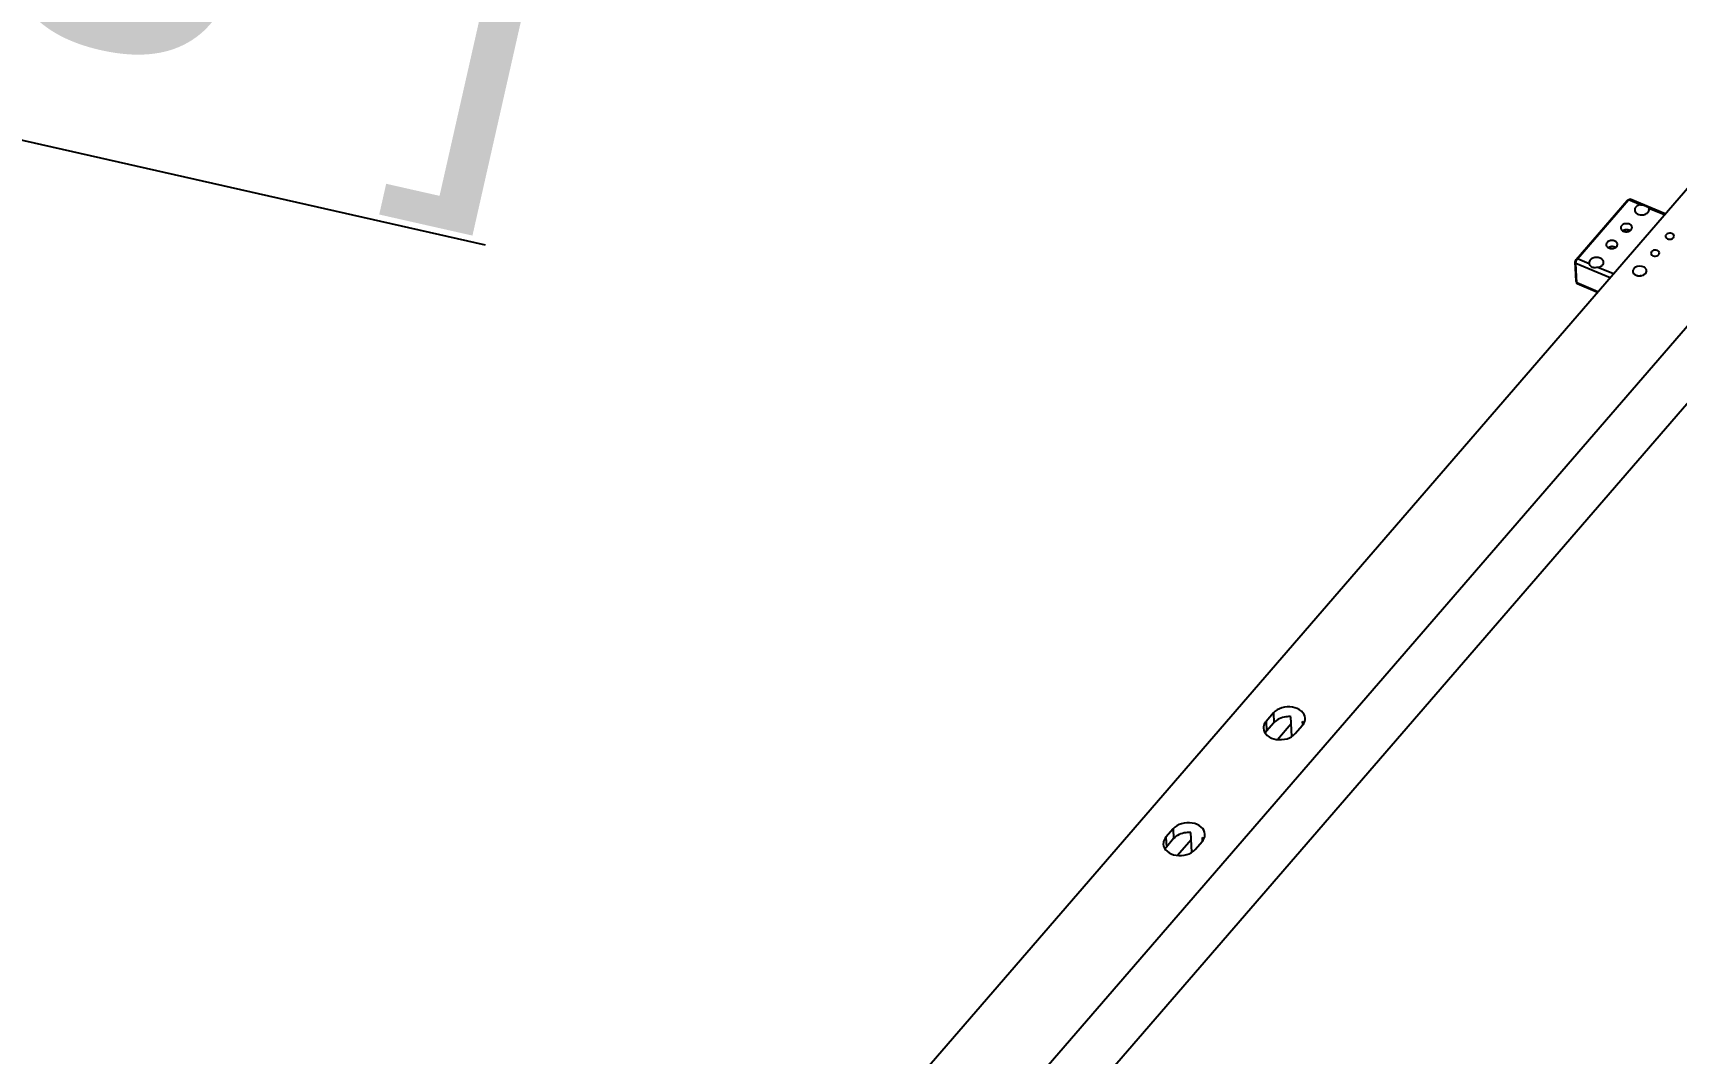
# Model space of a CAD drawing. Header units: millimetres. Extents: x 710 to 26878, y 589 to 5187.
# Drawn here: x 12356.5 to 12595.1, y 1240.2 to 1388.4 of the extents above; entities that cross this region are included whole.
import ezdxf

# ---------------------------------------------------------------- set-up
doc = ezdxf.new("R2010")
doc.units = ezdxf.units.MM
doc.layers.add('02___PRT_ALL_AXES', color=7, linetype='Continuous')
doc.styles.get("Standard").update_dxf_attribs({"font": 'arial.ttf'})
doc.dimstyles.new('ISO-25', dxfattribs={"dimtxt": 50, "dimasz": 50, "dimexe": 1.25, "dimexo": 0.625, "dimtad": 1, "dimtxsty": 'Standard', "dimcen": 2.5, "dimadec": 0, "dimazin": 0, "dimtfac": 1, "dimtmove": 0, "dimatfit": 3, "dimfxl": 1, "dimarcsym": 0})

# ---------------------------------------------------------------- blocks, each defined once
blk = doc.blocks.new('*D145')
at = {"color": 0, "lineweight": -2, "transparency": 16777216}
for p, q in [((11954.53, 1463.33), (11905.76, 1474.36)), ((12003.29, 1452.31), (12011.1, 1450.54)), ((12422.23, 1357.59), (12059.87, 1439.52))]:
    blk.add_line(p, q, dxfattribs=at)
at = {"color": 0, "transparency": 16777216}
for points in [[(11956.36, 1471.46), (11952.69, 1455.21), (12003.29, 1452.31)], [(12061.7, 1447.65), (12058.03, 1431.39), (12011.1, 1450.54)]]:
    blk.add_solid(points, dxfattribs=at)
at = {"layer": 'Defpoints', "color": 0, "transparency": 16777216}
for p in [(12003.29, 1452.31), (12011.1, 1450.54)]:
    blk.add_point(p, dxfattribs=at)
at = {"color": 0, "transparency": 16777216, "insert": (12272.82, 1425.7), "char_height": 50, "attachment_point": 5, "rotation": 347.2603}
blk.add_mtext('∅8 [∅3/8"]', dxfattribs=at)

msp = doc.modelspace()

# ---------------------------------------------------------------- linework, layer by layer
at = {"color": 7, "linetype": 'Continuous'}
for p, q in [((12433.8866, 1177.4059), (12611.7682, 1383.209)), ((12624.4875, 1377.899), (12446.6059, 1172.096)), ((12580.6199, 1355.5063), (12588.0261, 1364.075)), ((12580.8236, 1355.5946), (12588.2298, 1364.1633)), ((12588.0261, 1364.075), (12588.2298, 1364.1633)), ((12588.0824, 1364.1229), (12588.3423, 1364.2591)), ((12589.9385, 1363.45), (12588.2298, 1364.1633)), ((12593.5541, 1362.1358), (12588.4391, 1364.2711)), ((12587.8209, 1359.5487), (12587.4654, 1359.6971)), ((12587.9878, 1359.8289), (12587.874, 1359.8236)), ((12580.6199, 1355.5063), (12580.8236, 1355.5946)), ((12582.5323, 1354.8812), (12580.8236, 1355.5946)), ((12585.8717, 1357.3807), (12585.758, 1357.3753)), ((12580.6296, 1352.3478), (12580.496, 1355.1765)), ((12580.496, 1355.1765), (12580.5757, 1354.935)), ((12580.7093, 1352.1063), (12580.5757, 1354.935)), ((12585.5392, 1352.8629), (12580.5757, 1354.935)), ((12588.8221, 1353.7769), (12588.8467, 1353.7831)), ((12588.8474, 1353.7737), (12588.8221, 1353.7769)), ((12588.8254, 1353.7454), (12588.8497, 1353.7524)), ((12588.851, 1353.743), (12588.8254, 1353.7454)), ((12588.8307, 1353.7142), (12588.8545, 1353.7219)), ((12588.8564, 1353.7126), (12588.8307, 1353.7142)), ((12588.8379, 1353.6832), (12588.8613, 1353.6916)), ((12588.8637, 1353.6824), (12588.8379, 1353.6832)), ((12588.8471, 1353.6524), (12588.8699, 1353.6616)), ((12588.8729, 1353.6524), (12588.8471, 1353.6524)), ((12588.8581, 1353.6221), (12588.8804, 1353.6319)), ((12588.884, 1353.6229), (12588.8581, 1353.6221)), ((12588.871, 1353.5921), (12588.8927, 1353.6026)), ((12588.8969, 1353.5937), (12588.871, 1353.5921)), ((12588.8858, 1353.5627), (12588.9068, 1353.5738)), ((12588.9115, 1353.565), (12588.8858, 1353.5627)), ((12588.9024, 1353.5337), (12588.9227, 1353.5455)), ((12588.928, 1353.5369), (12588.9024, 1353.5337)), ((12588.9207, 1353.5053), (12588.9404, 1353.5177)), ((12588.9462, 1353.5093), (12588.9207, 1353.5053)), ((12589.0666, 1353.3503), (12589.0812, 1353.3657)), ((12589.0899, 1353.3587), (12589.0666, 1353.3503)), ((12589.0963, 1353.3274), (12589.11, 1353.3433)), ((12589.1192, 1353.3366), (12589.0963, 1353.3274)), ((12589.1276, 1353.3055), (12589.1403, 1353.3218)), ((12589.1499, 1353.3154), (12589.1276, 1353.3055)), ((12589.5038, 1353.1485), (12589.5058, 1353.1668)), ((12589.5184, 1353.1639), (12589.5038, 1353.1485)), ((12589.5462, 1353.1396), (12589.5471, 1353.1579)), ((12589.944, 1353.1209), (12589.9349, 1353.1378)), ((12589.9482, 1353.139), (12589.944, 1353.1209)), ((12589.9884, 1353.1257), (12589.9782, 1353.1423)), ((12589.9915, 1353.1439), (12589.9884, 1353.1257)), ((12590.3656, 1353.228), (12590.3472, 1353.2403)), ((12590.3587, 1353.2454), (12590.3656, 1353.228)), ((12590.4036, 1353.2455), (12590.3844, 1353.2573)), ((12590.3956, 1353.2627), (12590.4036, 1353.2455)), ((12590.6729, 1353.4631), (12590.6897, 1353.4496)), ((12590.7142, 1353.4766), (12590.6894, 1353.4814)), ((12590.6965, 1353.4896), (12590.7142, 1353.4766)), ((12590.8619, 1353.7758), (12590.8363, 1353.7726)), ((12590.8379, 1353.782), (12590.8619, 1353.7758)), ((12590.8664, 1353.8073), (12590.8409, 1353.8034)), ((12590.842, 1353.8128), (12590.8664, 1353.8073)), ((12590.8689, 1353.8389), (12590.8437, 1353.8342)), ((12590.8441, 1353.8437), (12590.8689, 1353.8389)), ((12590.8444, 1353.8745), (12590.8694, 1353.8705)), ((12590.8694, 1353.8705), (12590.8445, 1353.865)), ((12580.6358, 1352.3088), (12580.6296, 1352.3478)), ((12580.6296, 1352.3478), (12580.7093, 1352.1063)), ((12580.6358, 1352.3088), (12580.7217, 1352.0283)), ((12580.7217, 1352.0283), (12580.7093, 1352.1063)), ((12583.778, 1350.8252), (12580.7093, 1352.1063)), ((12583.6984, 1350.7331), (12580.7812, 1351.9509)), ((12476.4958, 1195.4907), (12598.5376, 1336.6889)), ((12536.6556, 1289.6309), (12535.5975, 1288.4068)), ((12536.6556, 1289.6309), (12536.7223, 1288.2166)), ((12539.3411, 1286.2349), (12539.2064, 1289.088)), ((12535.5975, 1288.4068), (12535.6643, 1286.9925)), ((12536.7223, 1288.2166), (12535.6643, 1286.9925)), ((12537.2697, 1285.7999), (12539.2533, 1288.0948)), ((12539.8373, 1286.6368), (12540.8953, 1287.861)), ((12540.9244, 1287.9126), (12540.9023, 1288.38)), ((12522.1076, 1272.7995), (12521.0496, 1271.5753)), ((12522.1076, 1272.7995), (12522.1744, 1271.3851)), ((12524.7932, 1269.4035), (12524.6585, 1272.2565)), ((12521.0496, 1271.5753), (12521.1164, 1270.161)), ((12522.1744, 1271.3851), (12521.1164, 1270.161)), ((12522.7218, 1268.9684), (12524.7054, 1271.2633)), ((12525.2894, 1269.8054), (12526.3474, 1271.0295)), ((12526.3764, 1271.0811), (12526.3544, 1271.5485))]:
    msp.add_line(p, q, dxfattribs=at)
for centre, radius, start, end in [((12587.9852, 1358.6691), 1.1598, 95.497787, 95.820746), ((12587.9859, 1358.6646), 1.1643, 89.354006, 89.910371), ((12585.8691, 1356.2209), 1.1598, 95.497787, 95.820746), ((12585.8699, 1356.2164), 1.1643, 89.354006, 89.910371), ((12589.3445, 1353.8158), 0.4989, 182.70362, 183.760881), ((12589.3458, 1353.816), 0.5002, 184.849196, 187.296388), ((12589.3499, 1353.8165), 0.5044, 188.380926, 190.814669), ((12589.3568, 1353.8179), 0.5114, 191.891196, 194.302671), ((12589.3663, 1353.8205), 0.5212, 195.367379, 197.748415), ((12589.3783, 1353.8245), 0.5339, 198.797839, 201.141111), ((12589.3927, 1353.8302), 0.5493, 202.172201, 204.471382), ((12589.4067, 1353.8367), 0.5647, 205.478606, 206.836117), ((12589.4127, 1353.8397), 0.5715, 206.83527, 207.727763), ((12589.4275, 1353.8477), 0.5883, 208.718596, 210.914987), ((12589.4475, 1353.8599), 0.6118, 211.877603, 214.017516), ((12589.4689, 1353.8746), 0.6377, 214.954464, 217.035923), ((12589.5864, 1353.9862), 0.8002, 229.058971, 230.848159), ((12589.61, 1354.0157), 0.8379, 231.629795, 233.36487), ((12589.6331, 1354.047), 0.8768, 234.122975, 235.806327), ((12589.6552, 1354.0801), 0.9167, 236.542024, 238.176266), ((12589.6763, 1354.1146), 0.9571, 238.890759, 240.478659), ((12589.6962, 1354.1501), 0.9978, 241.173206, 242.717627), ((12589.7719, 1354.3302), 1.1934, 251.737729, 253.108402), ((12589.7819, 1354.3638), 1.2285, 253.710385, 255.054843), ((12589.7903, 1354.3956), 1.2614, 255.645804, 256.966769), ((12589.797, 1354.4253), 1.2918, 257.547902, 258.848035), ((12589.8022, 1354.4525), 1.3195, 259.420508, 260.702407), ((12589.8117, 1354.5465), 1.414, 273.773578, 274.997674), ((12589.8121, 1354.5422), 1.4098, 275.541558, 276.026988), ((12589.8124, 1354.5395), 1.4071, 276.026894, 276.76898), ((12589.8135, 1354.5309), 1.3983, 277.314312, 278.54755), ((12589.8156, 1354.5173), 1.3846, 279.09621, 280.337567), ((12589.8573, 1354.3704), 1.2317, 290.168765, 291.510869), ((12589.8703, 1354.3381), 1.1968, 292.111749, 293.479806), ((12589.8841, 1354.3067), 1.1626, 294.093718, 295.220094), ((12589.8896, 1354.2949), 1.1495, 295.2217, 295.492133), ((12589.9018, 1354.27), 1.1218, 296.115976, 297.544323), ((12589.9202, 1354.2352), 1.0825, 298.185343, 299.648132), ((12589.9403, 1354.2004), 1.0423, 300.305082, 301.805227), ((12589.9619, 1354.166), 1.0017, 302.479407, 304.019838), ((12590.0341, 1354.069), 0.8806, 309.372053, 311.050611), ((12590.0599, 1354.0397), 0.8416, 311.806532, 313.536572), ((12590.0862, 1354.0125), 0.8037, 314.315921, 316.099859), ((12590.1066, 1353.993), 0.7755, 316.907988, 317.516961), ((12590.1157, 1353.9846), 0.7632, 317.515325, 318.746385), ((12590.1389, 1353.9646), 0.7325, 319.572726, 321.470426), ((12590.1648, 1353.9444), 0.6997, 322.325536, 324.282221), ((12590.3098, 1353.8689), 0.5352, 343.94598, 346.285308), ((12590.3224, 1353.8659), 0.5223, 347.333109, 349.710848), ((12590.3299, 1353.8645), 0.5146, 350.776383, 351.229837), ((12590.333, 1353.8641), 0.5116, 351.228476, 353.184059), ((12590.3396, 1353.8633), 0.5049, 354.25872, 356.690713), ((12590.3457, 1353.8631), 0.4988, 1.309148, 2.703581), ((12590.344, 1353.8631), 0.5005, 357.774659, 0.220964)]:
    msp.add_arc(centre, radius, start, end, dxfattribs=at)
for points, knots in [([(12588.0261, 1364.075), (12588.0307, 1364.0803), (12588.0474, 1364.0984), (12588.0667, 1364.1147), (12588.0824, 1364.1229)], [0, 0, 0, 0, 0.28425952, 1, 1, 1, 1]), ([(12588.2298, 1364.1633), (12588.239, 1364.174), (12588.2724, 1364.2102), (12588.311, 1364.2427), (12588.3423, 1364.2591)], [0, 0, 0, 0, 0.28454662, 1, 1, 1, 1]), ([(12588.3423, 1364.2591), (12588.3509, 1364.2636), (12588.3808, 1364.2772), (12588.4175, 1364.2801), (12588.4391, 1364.2711)], [0, 0, 0, 0, 0.29390577, 1, 1, 1, 1]), ([(12587.8675, 1359.8229), (12587.8251, 1359.8186), (12587.6636, 1359.7932), (12587.5064, 1359.7319), (12587.4056, 1359.6652)], [0, 0, 0, 0, 0.26059901, 1, 1, 1, 1]), ([(12588.4699, 1359.7149), (12588.4358, 1359.7332), (12588.2873, 1359.7998), (12588.1227, 1359.8275), (12587.9991, 1359.8289)], [0, 0, 0, 0, 0.2386502, 1, 1, 1, 1]), ([(12580.496, 1355.1765), (12580.4948, 1355.203), (12580.5014, 1355.2612), (12580.5353, 1355.3755), (12580.5798, 1355.4599), (12580.6199, 1355.5063)], [0, 0, 0, 0, 0.22246096, 0.48559547, 1, 1, 1, 1]), ([(12580.5757, 1354.935), (12580.5732, 1354.988), (12580.5865, 1355.1044), (12580.6377, 1355.2781), (12580.7162, 1355.4473), (12580.7853, 1355.5504), (12580.8236, 1355.5946)], [0, 0, 0, 0, 0.2220414, 0.48469536, 0.75548733, 1, 1, 1, 1]), ([(12585.7515, 1357.3747), (12585.7091, 1357.3704), (12585.5475, 1357.3449), (12585.3904, 1357.2837), (12585.2895, 1357.217)], [0, 0, 0, 0, 0.26059901, 1, 1, 1, 1]), ([(12586.3539, 1357.2667), (12586.3197, 1357.285), (12586.1712, 1357.3515), (12586.0066, 1357.3792), (12585.883, 1357.3806)], [0, 0, 0, 0, 0.2386502, 1, 1, 1, 1]), ([(12580.7812, 1351.9509), (12580.7673, 1351.9567), (12580.7405, 1351.9794), (12580.727, 1352.0108), (12580.7217, 1352.0283)], [0, 0, 0, 0, 0.4510447, 1, 1, 1, 1]), ([(12541.2727, 1288.8639), (12541.2545, 1289.2501), (12540.7479, 1290.0825), (12539.3874, 1290.5774), (12537.8878, 1290.4968), (12536.9632, 1289.9869), (12536.6556, 1289.6309)], [0, 0, 0, 0, 0.20830594, 0.46519412, 0.74654448, 1, 1, 1, 1]), ([(12539.2064, 1289.088), (12538.9666, 1289.1073), (12538.0771, 1289.0897), (12537.1493, 1288.7106), (12536.7223, 1288.2166)], [0, 0, 0, 0, 0.26925521, 1, 1, 1, 1]), ([(12540.8953, 1287.861), (12540.9586, 1287.9342), (12541.1744, 1288.2246), (12541.2851, 1288.599), (12541.2727, 1288.8639)], [0, 0, 0, 0, 0.2673484, 1, 1, 1, 1]), ([(12535.5975, 1288.4068), (12535.5342, 1288.3336), (12535.3185, 1288.0432), (12535.2077, 1287.6688), (12535.2202, 1287.4039)], [0, 0, 0, 0, 0.2673484, 1, 1, 1, 1]), ([(12535.2202, 1287.4039), (12535.2384, 1287.0176), (12535.7449, 1286.1853), (12537.1054, 1285.6903), (12538.6051, 1285.7709), (12539.5296, 1286.2809), (12539.8373, 1286.6368)], [0, 0, 0, 0, 0.20830594, 0.46519412, 0.74654448, 1, 1, 1, 1]), ([(12526.7247, 1272.0324), (12526.7065, 1272.4187), (12526.2, 1273.251), (12524.8395, 1273.746), (12523.3399, 1273.6654), (12522.4153, 1273.1554), (12522.1076, 1272.7995)], [0, 0, 0, 0, 0.20830594, 0.46519412, 0.74654448, 1, 1, 1, 1]), ([(12524.6585, 1272.2565), (12524.4186, 1272.2758), (12523.5291, 1272.2583), (12522.6014, 1271.8791), (12522.1744, 1271.3851)], [0, 0, 0, 0, 0.26925521, 1, 1, 1, 1]), ([(12526.3474, 1271.0295), (12526.4107, 1271.1027), (12526.6264, 1271.3931), (12526.7372, 1271.7675), (12526.7247, 1272.0324)], [0, 0, 0, 0, 0.2673484, 1, 1, 1, 1]), ([(12521.0496, 1271.5753), (12520.9863, 1271.5021), (12520.7705, 1271.2117), (12520.6598, 1270.8373), (12520.6723, 1270.5724)], [0, 0, 0, 0, 0.2673484, 1, 1, 1, 1]), ([(12520.6723, 1270.5724), (12520.6905, 1270.1862), (12521.197, 1269.3538), (12522.5575, 1268.8589), (12524.0571, 1268.9395), (12524.9817, 1269.4494), (12525.2894, 1269.8054)], [0, 0, 0, 0, 0.20830594, 0.46519412, 0.74654448, 1, 1, 1, 1])]:
    msp.add_open_spline(points, degree=3, knots=knots, dxfattribs=at)
for points in [[(12535.6643, 1286.9925), (12535.5848, 1286.9006), (12535.514, 1286.8001), (12535.456, 1286.6933)], [(12541.0844, 1288.1641), (12541.03, 1288.241), (12540.9687, 1288.3132), (12540.9023, 1288.38)], [(12521.1164, 1270.161), (12521.0369, 1270.0691), (12520.9661, 1269.9686), (12520.9081, 1269.8618)], [(12526.5364, 1271.3326), (12526.4821, 1271.4095), (12526.4207, 1271.4818), (12526.3544, 1271.5485)]]:
    msp.add_open_spline(points, degree=3, dxfattribs=at)
at = {"layer": '02___PRT_ALL_AXES', "color": 7, "linetype": 'Continuous'}
for p, q in [((12591.2137, 1362.7803), (12591.1848, 1362.9297)), ((12593.4301, 1361.9924), (12591.1848, 1362.9297)), ((12582.5034, 1355.0306), (12582.5323, 1354.8812)), ((12586.0238, 1353.4236), (12583.7785, 1354.361))]:
    msp.add_line(p, q, dxfattribs=at)
for centre, radius, start, end in [((12589.3436, 1353.8161), 0.498, 177.592556, 182.732211), ((12589.3458, 1353.8159), 0.5002, 171.15205, 177.587429), ((12589.3485, 1353.8164), 0.5029, 182.744166, 191.249521), ((12589.3602, 1353.8136), 0.5148, 166.761286, 171.143102), ((12589.363, 1353.8193), 0.5177, 191.252758, 198.452203), ((12589.3977, 1353.8042), 0.5534, 158.012063, 166.699688), ((12589.3869, 1353.8275), 0.543, 198.471295, 206.91711), ((12589.7062, 1353.5452), 0.9624, 125.129941, 127.527479), ((12589.7915, 1354.4009), 1.2667, 256.960488, 258.8102), ((12589.8966, 1354.2779), 1.1312, 294.196163, 296.197562), ((12590.025, 1353.5824), 0.9358, 57.729329, 59.984855), ((12590.1307, 1353.7242), 0.7586, 45.062425, 47.923574), ((12590.1605, 1353.7539), 0.7166, 40.803839, 45.075628), ((12590.3014, 1353.8506), 0.545, 21.496734, 24.960553), ((12590.3135, 1353.8553), 0.532, 17.9648, 21.496191), ((12590.3285, 1353.86), 0.5163, 10.612977, 17.980912), ((12590.3307, 1353.8652), 0.514, 347.061968, 351.14525), ((12590.3421, 1353.8626), 0.5025, 2.741881, 10.606479), ((12590.3447, 1353.863), 0.4998, 351.149871, 358.835704), ((12590.3464, 1353.8629), 0.4981, 358.841957, 2.731976)]:
    msp.add_arc(centre, radius, start, end, dxfattribs=at)
for points, knots in [([(12589.2745, 1363.1025), (12589.2227, 1363.0425), (12589.1391, 1362.9104), (12589.1126, 1362.7548), (12589.1161, 1362.6813)], [0, 0, 0, 0, 0.51853254, 1, 1, 1, 1]), ([(12589.1161, 1362.6813), (12589.1198, 1362.6019), (12589.1677, 1362.4363), (12589.3411, 1362.2316), (12589.5921, 1362.0809), (12589.8957, 1361.9945), (12590.2251, 1361.9794), (12590.6379, 1362.0509), (12590.926, 1362.2096), (12591.0552, 1362.3591)], [0, 0, 0, 0, 0.10103961, 0.21092869, 0.33371101, 0.46798496, 0.60861607, 0.74872819, 1, 1, 1, 1]), ([(12589.9385, 1363.45), (12589.8715, 1363.4379), (12589.6274, 1363.3764), (12589.395, 1363.2418), (12589.2745, 1363.1025)], [0, 0, 0, 0, 0.27001258, 1, 1, 1, 1]), ([(12589.9385, 1363.45), (12590.0718, 1363.4739), (12590.2815, 1363.4531), (12590.5384, 1363.3758), (12590.7186, 1363.3067), (12590.8796, 1363.2346), (12591.0163, 1363.1559), (12591.1245, 1363.0575), (12591.1695, 1362.9737), (12591.1848, 1362.9297)], [0, 0, 0, 0, 0.28641113, 0.43041055, 0.56890615, 0.69428466, 0.80343928, 0.90142372, 1, 1, 1, 1]), ([(12591.0552, 1362.3591), (12591.1071, 1362.4191), (12591.1907, 1362.5512), (12591.2172, 1362.7068), (12591.2137, 1362.7803)], [0, 0, 0, 0, 0.5185327, 1, 1, 1, 1]), ([(12587.217, 1360.4216), (12587.1763, 1360.3745), (12587.1106, 1360.2707), (12587.0898, 1360.1484), (12587.0925, 1360.0907)], [0, 0, 0, 0, 0.51854118, 1, 1, 1, 1]), ([(12587.0925, 1360.0907), (12587.0954, 1360.0283), (12587.1331, 1359.8982), (12587.2693, 1359.7374), (12587.4665, 1359.6189), (12587.7051, 1359.5511), (12587.9638, 1359.5392), (12588.2882, 1359.5954), (12588.5146, 1359.7201), (12588.6161, 1359.8375)], [0, 0, 0, 0, 0.10103983, 0.21092981, 0.33371124, 0.46798543, 0.6086167, 0.74872871, 1, 1, 1, 1]), ([(12588.7406, 1360.1685), (12588.7377, 1360.2308), (12588.7001, 1360.3609), (12588.5638, 1360.5218), (12588.3667, 1360.6402), (12588.128, 1360.7081), (12587.8693, 1360.72), (12587.5449, 1360.6637), (12587.3185, 1360.5391), (12587.217, 1360.4216)], [0, 0, 0, 0, 0.10103983, 0.21092981, 0.33371124, 0.46798543, 0.6086167, 0.74872871, 1, 1, 1, 1]), ([(12588.6161, 1359.8375), (12588.6568, 1359.8846), (12588.7226, 1359.9885), (12588.7434, 1360.1107), (12588.7406, 1360.1685)], [0, 0, 0, 0, 0.51854118, 1, 1, 1, 1]), ([(12585.1009, 1357.9734), (12585.0602, 1357.9263), (12584.9945, 1357.8224), (12584.9737, 1357.7002), (12584.9764, 1357.6424)], [0, 0, 0, 0, 0.51854118, 1, 1, 1, 1]), ([(12586.6246, 1357.7203), (12586.6216, 1357.7826), (12586.584, 1357.9127), (12586.4477, 1358.0736), (12586.2506, 1358.192), (12586.012, 1358.2599), (12585.7532, 1358.2718), (12585.4289, 1358.2155), (12585.2025, 1358.0909), (12585.1009, 1357.9734)], [0, 0, 0, 0, 0.10103983, 0.21092981, 0.33371124, 0.46798543, 0.6086167, 0.74872871, 1, 1, 1, 1]), ([(12586.5001, 1357.3893), (12586.5408, 1357.4364), (12586.6065, 1357.5403), (12586.6273, 1357.6625), (12586.6246, 1357.7203)], [0, 0, 0, 0, 0.51854118, 1, 1, 1, 1]), ([(12593.5851, 1358.8594), (12593.5897, 1358.7629), (12593.7163, 1358.5548), (12594.0564, 1358.4311), (12594.4313, 1358.4512), (12594.6625, 1358.5787), (12594.7394, 1358.6677)], [0, 0, 0, 0, 0.20829141, 0.4651709, 0.74648939, 1, 1, 1, 1]), ([(12594.8338, 1358.9184), (12594.8291, 1359.015), (12594.7026, 1359.223), (12594.3625, 1359.3468), (12593.9876, 1359.3267), (12593.7564, 1359.1992), (12593.6795, 1359.1102)], [0, 0, 0, 0, 0.20829141, 0.4651709, 0.74648939, 1, 1, 1, 1]), ([(12582.6618, 1355.4518), (12582.61, 1355.3919), (12582.5264, 1355.2597), (12582.4999, 1355.1041), (12582.5034, 1355.0306)], [0, 0, 0, 0, 0.5185327, 1, 1, 1, 1]), ([(12584.601, 1355.1297), (12584.5973, 1355.209), (12584.5493, 1355.3746), (12584.3759, 1355.5793), (12584.125, 1355.73), (12583.8213, 1355.8164), (12583.492, 1355.8315), (12583.0792, 1355.76), (12582.7911, 1355.6013), (12582.6618, 1355.4518)], [0, 0, 0, 0, 0.10103961, 0.21092869, 0.33371101, 0.46798496, 0.60861607, 0.74872819, 1, 1, 1, 1]), ([(12584.9764, 1357.6424), (12584.9794, 1357.5801), (12585.017, 1357.45), (12585.1533, 1357.2891), (12585.3504, 1357.1707), (12585.589, 1357.1028), (12585.8478, 1357.0909), (12586.1722, 1357.1472), (12586.3985, 1357.2718), (12586.5001, 1357.3893)], [0, 0, 0, 0, 0.10103983, 0.21092981, 0.33371124, 0.46798543, 0.6086167, 0.74872871, 1, 1, 1, 1]), ([(12591.4691, 1356.4112), (12591.4737, 1356.3147), (12591.6003, 1356.1066), (12591.9403, 1355.9828), (12592.3153, 1356.003), (12592.5464, 1356.1305), (12592.6234, 1356.2195)], [0, 0, 0, 0, 0.20829141, 0.4651709, 0.74648939, 1, 1, 1, 1]), ([(12592.7177, 1356.4702), (12592.7131, 1356.5668), (12592.5865, 1356.7748), (12592.2464, 1356.8986), (12591.8715, 1356.8784), (12591.6403, 1356.751), (12591.5634, 1356.662)], [0, 0, 0, 0, 0.20829141, 0.4651709, 0.74648939, 1, 1, 1, 1]), ([(12583.7785, 1354.361), (12583.6455, 1354.337), (12583.4477, 1354.3012), (12583.1833, 1354.3095), (12582.9375, 1354.3741), (12582.7352, 1354.533), (12582.5988, 1354.7272), (12582.5499, 1354.8304), (12582.5323, 1354.8812)], [0, 0, 0, 0, 0.27044566, 0.39982475, 0.52602569, 0.77341217, 0.89241083, 1, 1, 1, 1]), ([(12583.7785, 1354.361), (12583.8456, 1354.373), (12584.0897, 1354.4345), (12584.3221, 1354.5691), (12584.4425, 1354.7084)], [0, 0, 0, 0, 0.27001258, 1, 1, 1, 1]), ([(12584.4425, 1354.7084), (12584.4944, 1354.7684), (12584.578, 1354.9006), (12584.6045, 1355.0562), (12584.601, 1355.1297)], [0, 0, 0, 0, 0.51853254, 1, 1, 1, 1])]:
    msp.add_open_spline(points, degree=3, knots=knots, dxfattribs=at)
for points in [[(12593.6795, 1359.1102), (12593.6211, 1359.0426), (12593.5809, 1358.9486), (12593.5851, 1358.8594)], [(12594.7394, 1358.6677), (12594.7978, 1358.7352), (12594.838, 1358.8292), (12594.8338, 1358.9184)], [(12591.5634, 1356.662), (12591.505, 1356.5944), (12591.4648, 1356.5004), (12591.4691, 1356.4112)], [(12592.6234, 1356.2195), (12592.6817, 1356.287), (12592.7219, 1356.381), (12592.7177, 1356.4702)], [(12588.9971, 1354.1935), (12588.9504, 1354.1395), (12588.9111, 1354.0776), (12588.8845, 1354.0114)], [(12588.9028, 1353.5817), (12588.9559, 1353.4769), (12589.0434, 1353.3876), (12589.1406, 1353.3215)], [(12589.12, 1354.3085), (12589.0755, 1354.2743), (12589.0338, 1354.2359), (12588.9971, 1354.1935)], [(12589.1406, 1353.3215), (12589.2499, 1353.2473), (12589.3769, 1353.1966), (12589.5056, 1353.1668)], [(12590.4931, 1354.3927), (12590.1058, 1354.6166), (12589.5183, 1354.5898), (12589.1525, 1354.3323)], [(12589.5456, 1353.1582), (12589.8135, 1353.1052), (12590.1111, 1353.1341), (12590.3602, 1353.2461)], [(12590.396, 1353.2629), (12590.507, 1353.3176), (12590.6121, 1353.3919), (12590.693, 1353.4855)], [(12590.6391, 1354.2873), (12590.6036, 1354.3193), (12590.5651, 1354.3482), (12590.5247, 1354.3737)], [(12590.693, 1353.4855), (12590.7581, 1353.5608), (12590.8094, 1353.6531), (12590.8316, 1353.7501)], [(12590.7955, 1354.0805), (12590.7717, 1354.1317), (12590.7398, 1354.1794), (12590.7029, 1354.2221)]]:
    msp.add_open_spline(points, degree=3, dxfattribs=at)

# ---------------------------------------------------------------- dimensions: what is measured, and where the dimension line sits
dim = msp.add_diameter_dim_2p(p1=(12003.2946, 1452.3083), p2=(12011.0976, 1450.5441), dimstyle='ISO-25')
dim.commit()
dim.dimension.update_dxf_attribs({"geometry": '*D145', "text_midpoint": (12272.8175, 1425.7042)})

doc.saveas('drawing.dxf')
